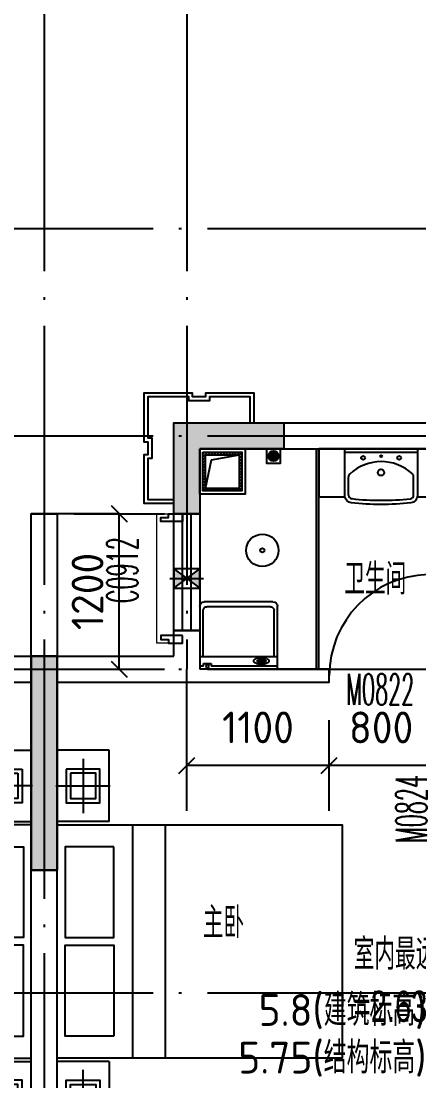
# Model space of a CAD drawing. Header units: millimetres. Extents: x -133666 to 228300, y -346623 to 180165.
# Drawn here: x -55733 to -52664, y -111564 to -103391 of the extents above; entities that cross this region are included whole.
import ezdxf
from ezdxf.enums import TextEntityAlignment as Align

# ---------------------------------------------------------------- set-up
doc = ezdxf.new("R2010")
doc.units = ezdxf.units.MM
doc.header["$LTSCALE"] = 1000
doc.linetypes.add('DOTE', pattern=[2.42, 2, -0.2, 0.02, -0.2])
doc.layers.get('0').update_dxf_attribs({"linetype": 'CONTINUOUS'})
doc.layers.add('0看线', color=9, linetype='CONTINUOUS', lineweight=0)
doc.layers.add('a-立面铝板造型', color=39, linetype='CONTINUOUS', lineweight=0)
for name, color, linetype in [('0石材', 30, 'CONTINUOUS'), ('0门窗套', 47, 'CONTINUOUS'), ('AXIS_轴线_A', 1, 'DOTE'), ('COLU_柱墙_A', 2, 'CONTINUOUS'), ('DIM_标注_A', 3, 'CONTINUOUS'), ('DIM_标高_A', 3, 'CONTINUOUS'), ('EQU_厨卫设备_A', 6, 'CONTINUOUS'), ('EQU_活动家具_A', 237, 'CONTINUOUS'), ('HATCH_通用填充_A', 251, 'CONTINUOUS'), ('HOLE_厨卫空调洞口_A', 192, 'CONTINUOUS'), ('LINE_投影线_A', 7, 'CONTINUOUS'), ('LINE_细线_A', 9, 'CONTINUOUS'), ('LVTRY', 6, 'CONTINUOUS'), ('M门窗标号', 1, 'CONTINUOUS'), ('TEXT_房间名称_A', 6, 'CONTINUOUS'), ('WALL_填充墙_A', 2, 'CONTINUOUS'), ('WIN_门窗_A', 4, 'CONTINUOUS'), ('洁具，厨具', 6, 'CONTINUOUS')]:
    doc.layers.add(name, color=color, linetype=linetype)
doc.styles.add('_TCH_DIM', font='SIMPLEX.shx', dxfattribs={"width": 0.7, "bigfont": 'GBCBIG.shx'})
doc.styles.add('_中哲汉字字母', font='ZZ中哲字母', dxfattribs={"width": 0.7, "bigfont": 'ZZ中哲汉字'})
doc.styles.add('CADReader_TextStyle', font='tssdeng.shx', dxfattribs={"height": 0.2, "bigfont": 'gbcbig.shx'})

# ---------------------------------------------------------------- blocks, each defined once
blk = doc.blocks.new('mct-tl')
at = {"layer": '0门窗套'}
blk.add_lwpolyline([(60, 0), (60, -166.7), (30, -166.7), (30, -106.7), (0, -106.7), (0, 0), (60, 0)], dxfattribs=at)
blk = doc.blocks.new('hgjjujsg')
at = {"layer": '0看线'}
blk.add_lwpolyline([(15463.3, -2030), (15660, -2030), (15660, -1030), (15463.3, -1030)], dxfattribs=at)
at = {"layer": '0石材'}
for points in [[(14910, -330), (14910, -100), (15285, -100), (15285, -130), (15385, -130), (15385, -100), (15760, -100), (15760, -475), (15730, -475), (15730, -575), (15760, -575), (15760, -950), (15530, -950)], [(14940, -330), (14940, -130), (15255, -130), (15255, -160), (15415, -160), (15415, -130), (15730, -130), (15730, -445), (15700, -445), (15700, -605), (15730, -605), (15730, -920), (15530, -920)]]:
    blk.add_lwpolyline(points, dxfattribs=at)
at = {"layer": '0门窗套', "extrusion": (0, 0, -1), "zscale": -1, "rotation": 270}
blk.add_blockref('mct-tl', (-15463.3, -1030), dxfattribs=at)
at = {"layer": '0门窗套', "rotation": 90}
blk.add_blockref('mct-tl', (15463.3, -2030), dxfattribs=at)
blk = doc.blocks.new('A$C43C32891')
at = {"layer": 'EQU_活动家具_A'}
for p, q in [((410, 2950), (10, 2950)), ((410, 2400), (410, 2950)), ((210, 2885), (210, 2465)), ((0, 2675), (420, 2675)), ((410, 2400), (10, 2400)), ((592.3, 2375), (592.3, 575)), ((844.1, 2375), (844.1, 575)), ((3019.3, 1015), (3019.3, 1935)), ((3019.3, 1015), (3019.3, 1935)), ((3049.3, 1935), (3019.3, 1935)), ((3049.3, 1015), (3049.3, 1935)), ((3049.3, 1856.2), (3068.2, 1856.2)), ((3068.2, 1093.8), (3068.2, 1856.2)), ((3068.2, 1856.2), (3110, 1804.4)), ((3110, 1804.4), (3110, 1145.6)), ((3068.2, 1093.8), (3110, 1145.6)), ((3049.3, 1093.8), (3068.2, 1093.8)), ((3049.3, 1015), (3019.3, 1015)), ((410, 550), (10, 550)), ((410, 550), (410, 0)), ((210, 65), (210, 485)), ((0, 275), (420, 275)), ((410, 0), (10, 0))]:
    blk.add_line(p, q, dxfattribs=at)
for points in [[(80, 2805), (80, 2545), (340, 2545), (340, 2805)], [(10, 575), (10, 2375), (2210, 2375), (2210, 575)], [(447.1, 2204.9), (70.7, 2204.9), (70.7, 1504.6), (447.1, 1504.6)], [(447.1, 745.1), (70.7, 745.1), (70.7, 1445.4), (447.1, 1445.4)], [(80, 145), (80, 405), (340, 405), (340, 145)]]:
    blk.add_lwpolyline(points, close=True, dxfattribs=at)
for points in [[(112.5, 2772.5), (112.5, 2577.5), (307.5, 2577.5), (307.5, 2772.5), (112.5, 2772.5)], [(112.5, 177.5), (112.5, 372.5), (307.5, 372.5), (307.5, 177.5), (112.5, 177.5)]]:
    blk.add_lwpolyline(points, dxfattribs=at)
blk = doc.blocks.new('fhhrthrtjrtjrt')
at = {"layer": 'WALL_填充墙_A', "linetype": 'Continuous'}
for points in [[(-278540.3, 322601), (-277440.3, 322601)], [(-277440.3, 318201), (-277440.3, 322601)], [(-278640.3, 322401), (-277640.3, 322401)], [(-277640.3, 318401), (-277640.3, 322401)]]:
    blk.add_lwpolyline(points, dxfattribs=at)
at = {"layer": 'EQU_活动家具_A', "xscale": -1}
blk.add_blockref('A$C43C32891', (-277630.3, 318926), dxfattribs=at)
blk = doc.blocks.new('h54j54j45j4m')
at = {"layer": 'TEXT_房间名称_A', "style": '_中哲汉字字母', "width": 0.7}
for s, p in [('卫生间', (-292425, 323076.5, 0)), ('主卧', (-293516.3, 320425.6)), ('室内最远点直通室外最大疏散距离:L=L7+1.5*L8+L9', (-292351.8, 320183.1)), ('=2.63m+1.5*4.03m+8.45m=17.13m＜22m', (-292351.8, 319781.1))]:
    blk.add_text(s, height=240, dxfattribs=at).set_placement(p)
blk = doc.blocks.new('554y54y')
at = {"layer": 'M门窗标号', "style": '_TCH_DIM', "width": 0.494118}
for s, p in [('C0912', (-294018.6, 323010.5)), ('M0824', (-291788.1, 321161))]:
    blk.add_text(s, height=238, rotation=90, dxfattribs=at).set_placement(p)
blk.add_text('M0822', height=238, dxfattribs=at).set_placement((-292408.7, 322226.5))
blk = doc.blocks.new('A$C2E3860E6')
at = {"layer": 'HATCH_通用填充_A'}
h = blk.add_hatch(color=256, dxfattribs=at)
h.dxf.hatch_style = 1
h.paths.add_polyline_path([(39600, 200), (40000, 200), (40000, 0), (39400, 0), (39400, 850), (39600, 850)])
h.paths.add_polyline_path([(46600, 200), (46200, 200), (46200, 0), (46800, 0), (46800, 850), (46600, 850)])
h.paths.add_polyline_path([(22400, 200), (22800, 200), (22800, 0), (22200, 0), (22200, 850), (22400, 850)])
h.paths.add_polyline_path([(29400, 200), (29000, 200), (29000, 0), (29600, 0), (29600, 850), (29400, 850)])
h.paths.add_polyline_path([(41950, 15750), (41450, 15750), (41450, 15350), (41950, 15350)])
h.paths.add_polyline_path([(44750, 15750), (44250, 15750), (44250, 15350), (44750, 15350)])
h.paths.add_polyline_path([(38600, 9900), (38600, 10750), (38800, 10750), (38800, 9900)])
h.paths.add_polyline_path([(47600, 9900), (47600, 10750), (47400, 10750), (47400, 9900)])
h.paths.add_polyline_path([(41950, 17300), (41450, 17300), (41450, 16900), (41950, 16900)])
h.paths.add_polyline_path([(44750, 17300), (44250, 17300), (44250, 16900), (44750, 16900)])
h.paths.add_polyline_path([(40800, 13600), (40300, 13600), (40300, 13200), (40800, 13200)])
h.paths.add_polyline_path([(45900, 13600), (45400, 13600), (45400, 13200), (45900, 13200)])
h.paths.add_polyline_path([(35700, 11700), (35700, 11200), (35500, 11200), (35500, 11900), (36350, 11900), (36350, 11700)])
h.paths.add_polyline_path([(34600, 9900), (34600, 8450), (34400, 8450), (34400, 10100), (34600, 10100)])
h.paths.add_polyline_path([(35150, 5900), (34600, 5900), (34600, 6550), (34400, 6550), (34400, 5700), (35150, 5700)])
h.paths.add_polyline_path([(43200, 5900), (43000, 5900), (43000, 5050), (43200, 5050)])
h.paths.add_polyline_path([(43850, 11700), (43850, 11300), (44050, 11300), (44050, 11900), (42150, 11900), (42150, 9900), (44050, 9900), (44050, 10500), (43850, 10500), (43850, 10100), (42350, 10100), (42350, 11700)])
h.paths.add_polyline_path([(50500, 11700), (50500, 11200), (50700, 11200), (50700, 11900), (49850, 11900), (49850, 11700)])
h.paths.add_polyline_path([(51600, 9900), (51600, 8450), (51800, 8450), (51800, 10100), (51600, 10100)])
h.paths.add_polyline_path([(51050, 5900), (51600, 5900), (51600, 6550), (51800, 6550), (51800, 5700), (51050, 5700)])
h.paths.add_polyline_path([(24750, 15750), (24250, 15750), (24250, 15350), (24750, 15350)])
h.paths.add_polyline_path([(27550, 15750), (27050, 15750), (27050, 15350), (27550, 15350)])
h.paths.add_polyline_path([(21400, 9900), (21400, 10750), (21600, 10750), (21600, 9900)])
h.paths.add_polyline_path([(30400, 9900), (30400, 10750), (30200, 10750), (30200, 9900)])
h.paths.add_polyline_path([(24750, 17300), (24250, 17300), (24250, 16900), (24750, 16900)])
h.paths.add_polyline_path([(27550, 17300), (27050, 17300), (27050, 16900), (27550, 16900)])
h.paths.add_polyline_path([(23600, 13600), (23100, 13600), (23100, 13200), (23600, 13200)])
h.paths.add_polyline_path([(28700, 13600), (28200, 13600), (28200, 13200), (28700, 13200)])
h.paths.add_polyline_path([(18500, 11700), (18500, 11200), (18300, 11200), (18300, 11900), (19150, 11900), (19150, 11700)])
h.paths.add_polyline_path([(17400, 9900), (17400, 8450), (17200, 8450), (17200, 10100), (17400, 10100)], flags=17)
h.paths.add_polyline_path([(17950, 5900), (17400, 5900), (17400, 6550), (17200, 6550), (17200, 5700), (17950, 5700)])
h.paths.add_polyline_path([(26000, 5900), (25800, 5900), (25800, 5050), (26000, 5050)])
h.paths.add_polyline_path([(25150, 11700), (25150, 11300), (24950, 11300), (24950, 11900), (26850, 11900), (26850, 9900), (24950, 9900), (24950, 10500), (25150, 10500), (25150, 10100), (26650, 10100), (26650, 11700)])
h.paths.add_polyline_path([(33300, 11700), (33300, 11200), (33500, 11200), (33500, 11900), (32650, 11900), (32650, 11700)])
h.paths.add_polyline_path([(34400, 9900), (34400, 8450), (34600, 8450), (34600, 10100), (34400, 10100)])
h.paths.add_polyline_path([(33850, 5900), (34400, 5900), (34400, 6550), (34600, 6550), (34600, 5700), (33850, 5700)])
h.paths.add_polyline_path([(9850, 15750), (10350, 15750), (10350, 15350), (9850, 15350)])
h.paths.add_polyline_path([(7050, 15750), (7550, 15750), (7550, 15350), (7050, 15350)])
h.paths.add_polyline_path([(13200, 9900), (13200, 10750), (13000, 10750), (13000, 9900)])
h.paths.add_polyline_path([(4200, 9900), (4200, 10750), (4400, 10750), (4400, 9900)])
h.paths.add_polyline_path([(9850, 17300), (10350, 17300), (10350, 16900), (9850, 16900)])
h.paths.add_polyline_path([(7050, 17300), (7550, 17300), (7550, 16900), (7050, 16900)])
h.paths.add_polyline_path([(11000, 13600), (11500, 13600), (11500, 13200), (11000, 13200)])
h.paths.add_polyline_path([(5900, 13600), (6400, 13600), (6400, 13200), (5900, 13200)])
h.paths.add_polyline_path([(16100, 11700), (16100, 11200), (16300, 11200), (16300, 11900), (15450, 11900), (15450, 11700)])
h.paths.add_polyline_path([(5200, 200), (5600, 200), (5600, 0), (5000, 0), (5000, 850), (5200, 850)])
h.paths.add_polyline_path([(17200, 9900), (17200, 8450), (17400, 8450), (17400, 10100), (17200, 10100)])
h.paths.add_polyline_path([(16650, 5900), (17200, 5900), (17200, 6550), (17400, 6550), (17400, 5700), (16650, 5700)])
h.paths.add_polyline_path([(12200, 200), (11800, 200), (11800, 0), (12400, 0), (12400, 850), (12200, 850)])
h.paths.add_polyline_path([(8600, 5900), (8800, 5900), (8800, 5050), (8600, 5050)])
h.paths.add_polyline_path([(9450, 11700), (9450, 11300), (9650, 11300), (9650, 11900), (7750, 11900), (7750, 9900), (9650, 9900), (9650, 10500), (9450, 10500), (9450, 10100), (7950, 10100), (7950, 11700)])
h.paths.add_polyline_path([(1300, 11700), (1300, 11200), (1100, 11200), (1100, 11900), (1950, 11900), (1950, 11700)])
h.paths.add_polyline_path([(200, 9900), (200, 8450), (0, 8450), (0, 10100), (200, 10100)])
h.paths.add_polyline_path([(750, 5900), (200, 5900), (200, 6550), (0, 6550), (0, 5700), (750, 5700)])
edge = h.paths.add_edge_path()
edge.add_line((38750, 5900), (38750, 5700))
edge.add_line((38750, 5700), (39400, 5700))
edge.add_line((39400, 5700), (39400, 5200))
edge.add_line((39400, 5200), (39600, 5200))
edge.add_line((39600, 5200), (39600, 5900))
edge.add_line((39600, 5900), (38750, 5900))
edge.add_line((47450, 5900), (47450, 5700))
edge.add_line((47450, 5700), (46800, 5700))
edge.add_line((46800, 5700), (46800, 5200))
edge.add_line((46800, 5200), (46600, 5200))
edge.add_line((46600, 5200), (46600, 5900))
edge.add_line((46600, 5900), (47450, 5900))
edge.add_line((21550, 5900), (21550, 5700))
edge.add_line((21550, 5700), (22200, 5700))
edge.add_line((22200, 5700), (22200, 5200))
edge.add_line((22200, 5200), (22400, 5200))
edge.add_line((22400, 5200), (22400, 5900))
edge.add_line((22400, 5900), (21550, 5900))
edge.add_line((30250, 5900), (30250, 5700))
edge.add_line((30250, 5700), (29600, 5700))
edge.add_line((29600, 5700), (29600, 5200))
edge.add_line((29600, 5200), (29400, 5200))
edge.add_line((29400, 5200), (29400, 5900))
edge.add_line((29400, 5900), (30250, 5900))
edge.add_line((13050, 5900), (13050, 5700))
edge.add_line((13050, 5700), (12400, 5700))
edge.add_line((12400, 5700), (12400, 5200))
edge.add_line((12400, 5200), (12200, 5200))
edge.add_line((12200, 5200), (12200, 5900))
edge.add_line((12200, 5900), (13050, 5900))
edge.add_line((4350, 5900), (4350, 5700))
edge.add_line((4350, 5700), (5000, 5700))
edge.add_line((5000, 5700), (5000, 5200))
edge.add_line((5000, 5200), (5200, 5200))
edge.add_line((5200, 5200), (5200, 5900))
edge.add_line((5200, 5900), (4350, 5900))
h = blk.add_hatch(color=256, dxfattribs=at)
h.dxf.hatch_style = 1
h.paths.add_polyline_path([(17400, 9900), (17400, 10100), (17200, 10100), (17200, 8450), (17400, 8450)])
h.paths.add_polyline_path([(17400, 6550), (17200, 6550), (17200, 5700), (17400, 5700)])
at = {"layer": 'COLU_柱墙_A'}
for points in [[(18500, 11700), (18500, 11200), (18300, 11200), (18300, 11900), (19150, 11900), (19150, 11700), (18500, 11700)], [(17200, 9900), (17200, 8450), (17400, 8450), (17400, 10100), (17200, 10100), (17200, 9900), (17200, 9900)], [(17400, 9900), (17400, 8450), (17200, 8450), (17200, 10100), (17400, 10100), (17400, 9900), (17400, 9900)]]:
    blk.add_lwpolyline(points, dxfattribs=at)
blk = doc.blocks.new('J54J6K6K')
at = {"layer": 'DIM_标注_A', "linetype": 'Continuous'}
for points in [[(-291440.3, 322501), (-291440.3, 321758.5), (-293640.3, 321758.5), (-293640.3, 322501)], [(-293640.3, 321408.5), (-293640.3, 322108.5)], [(-292540.3, 321408.5), (-292540.3, 322108.5)], [(-293702.2, 321696.6), (-293578.4, 321820.3)], [(-292602.2, 321696.6), (-292478.4, 321820.3)]]:
    blk.add_lwpolyline(points, dxfattribs=at)
at = {"layer": 'DIM_标注_A', "color": 7, "style": 'CADReader_TextStyle'}
for s, p in [('1100', (-293090.3, 322052.5)), ('800', (-292140.3, 322052.5))]:
    blk.add_text(s, height=245, rotation=360.00001, dxfattribs=at).set_placement(p, align=Align.MIDDLE)
at = {"layer": 'DIM_标高_A', "color": 7, "style": 'CADReader_TextStyle'}
for s, p in [('5.8(建筑标高)', (-291790.1, 319995.1)), ('5.75(结构标高)', (-291790.1, 319627.6))]:
    blk.add_text(s, height=245, dxfattribs=at).set_placement(p, align=Align.TOP_RIGHT)
blk = doc.blocks.new('A$C1AB4679B')
at = {"layer": '洁具，厨具'}
for p, q in [((0, 520), (600, 520)), ((0, 520), (0, 34)), ((0, 495.6), (512.5, 495.6)), ((512.5, 475.3), (512.5, 496.2)), ((570.4, 496.2), (570.4, 475.3)), ((570.4, 495.6), (600, 495.6)), ((600, 34), (600, 520)), ((600, 421.5), (0, 421.5)), ((26.2, 421.8), (26.2, 64.6)), ((90.6, 460.1), (90.6, 452.9)), ((102.2, 443.1), (102.2, 454.4)), ((102.2, 454.4), (147.1, 454.4)), ((147.1, 443.1), (102.2, 443.1)), ((147.1, 454.4), (147.1, 443.1)), ((154.4, 460.9), (154.3, 452.9)), ((570.4, 475.3), (512.5, 475.3)), ((573.8, 421.8), (573.8, 64.6)), ((54.1, 37.4), (545.9, 37.4)), ((34.8, 0), (565.2, 0))]:
    blk.add_line(p, q, dxfattribs=at)
at = {"layer": '洁具，厨具', "extrusion": (0, 0, -1)}
for centre, major_axis, start_param, end_param in [((539.9, 496.2), (12.2, 0), 3.141593, 9.424778), ((79.6, 455.7), (13.3, 0), 3.141593, 3.873931), ((79.6, 455.7), (13.3, 0), 2.409254, 3.141593), ((100.7, 437.1), (-41.6, 0), 0.732338, 1.139097), ((100.7, 474.3), (-41.6, 0), -1.139097, -0.732338), ((114.9, 407.1), (75.5, 0), 4.28069, 4.523836), ((114.9, 504.3), (75.5, 0), 1.759349, 2.002495), ((93.4, 460.1), (2.81, 0), 3.141593, 4.155445), ((93.4, 452.9), (2.81, 0), 3.141593, 4.155445), ((93.4, 452.9), (2.81, 0), 2.127741, 3.141593), ((107.1, 438.5), (28.7, 0), 4.155445, 4.45996), ((107.1, 431.4), (28.7, 0), 4.155445, 4.45996), ((107.1, 474.5), (28.7, 0), 1.823226, 2.127741), ((116.3, 403.5), (65.7, 0), 4.45996, 4.605954), ((116.3, 396.4), (-65.7, 0), 1.318367, 1.464361), ((116.3, 509.4), (-65.7, 0), -1.35331, -1.318367), ((124.2, 359.2), (-125.2, 0), 1.382244, 1.570796), ((124.2, 552.2), (-125.2, 0), 4.712389, 4.900942), ((122.5, 347.3), (123.5, 0), 4.605954, 4.712389), ((122.5, 340.1), (123.5, 0), 4.605954, 4.712389), ((122.5, 347.3), (-123.5, 0), 1.570796, 1.677231), ((122.5, 340.1), (-123.5, 0), 1.570796, 1.677231), ((124.2, 359.2), (125.2, 0), -1.570796, -1.382244), ((124.2, 552.2), (125.2, 0), 1.382244, 1.570796), ((128.6, 403.5), (-65.7, 0), 1.677231, 1.823226), ((128.6, 396.4), (65.7, 0), -1.464361, -1.318367), ((137.8, 438.5), (-28.7, 0), 1.823226, 2.127741), ((137.8, 431.4), (-28.7, 0), 1.823226, 2.127741), ((137.8, 474.5), (28.7, 0), 1.013852, 1.240658), ((133.5, 407.1), (-75.5, 0), 1.759349, 2.002495), ((133.5, 504.3), (-75.5, 0), 4.28069, 4.523836), ((151.5, 460.1), (-2.81, 0), 2.127741, 3.141593), ((151.5, 452.9), (-2.81, 0), 2.127741, 3.141593), ((151.5, 452.9), (-2.81, 0), 3.141593, 4.155445), ((151.5, 460.1), (-2.81, 0), 3.141593, 3.4548), ((147.7, 437.1), (41.6, 0), -1.139097, -0.732338), ((147.7, 474.3), (41.6, 0), 0.732338, 1.139097), ((168.8, 455.7), (13.3, 0), -0.732338, 0), ((168.8, 455.7), (-13.3, 0), 3.141593, 3.873931), ((34.8, 34), (-34.8, 0), 4.712389, 6.283185), ((54.1, 64.6), (-27.8, 0), -1.570796, 0), ((545.9, 64.6), (-27.8, 0), 3.141593, 4.712389), ((565.2, 34), (-34.8, 0), 3.141593, 4.712389)]:
    blk.add_ellipse(centre, major_axis=major_axis, ratio=0.978714, start_param=start_param, end_param=end_param, dxfattribs=at)
blk = doc.blocks.new('卫生间排气孔')
at = {"ltscale": 0.1}
for points in [[(-100, -75), (0, 0), (-100, 75)], [(100, -75), (0, 0), (100, 75)]]:
    blk.add_hatch(color=256, dxfattribs=at).paths.add_polyline_path(points)
for p, q in [((130, 0), (-130, 0)), ((100, 75), (-100, -75)), ((100, -75), (-100, 75))]:
    blk.add_line(p, q, dxfattribs=at)
blk.add_lwpolyline([(100, -75), (-100, -75), (-100, 75), (100, 75)], close=True, dxfattribs=at)
blk = doc.blocks.new('烟道')
at = {"layer": 'LVTRY', "ltscale": 5}
h = blk.add_hatch(dxfattribs=at)
h.set_pattern_fill('ANSI31', color=256, scale=10)
h.set_pattern_definition([(45, (0, 0), (-11.22532015, 11.22532015), [])])
h.paths.add_polyline_path([(307693, 358140), (307693, 357840), (307993, 357840), (307993, 358140)])
h.paths.add_polyline_path([(307973, 358120), (307973, 357860), (307713, 357860), (307713, 358120)], flags=16)
at = {"layer": 'LINE_投影线_A'}
blk.add_lwpolyline([(307713, 357860), (307759.5, 358081), (307973, 358120)], dxfattribs=at)
at = {"layer": 'LVTRY', "ltscale": 5}
for points in [[(307668, 358165), (308018, 358165), (308018, 357815), (307668, 357815)], [(307693, 358140), (307993, 358140), (307993, 357840), (307693, 357840)], [(307713, 358120), (307973, 358120), (307973, 357860), (307713, 357860)]]:
    blk.add_lwpolyline(points, close=True, dxfattribs=at)

msp = doc.modelspace()

# ---------------------------------------------------------------- hatches: boundary and pattern name
at = {"layer": 'EQU_厨卫设备_A'}
h = msp.add_hatch(dxfattribs=at)
h.set_pattern_fill('ANSI31', color=256, scale=10, angle=225, style=0)
h.set_pattern_definition([(270, (450690.369, -5497096.845), (-15.875, -9e-15), [])])
edge = h.paths.add_edge_path()
edge.add_arc((-53785.4, -106744.6), 39.3, 180, 540)

# ---------------------------------------------------------------- linework, layer by layer
at = {"layer": 'AXIS_轴线_A', "linetype": 'DOTE'}
for p, q in [((-55555, -100899.6), (-55555, -119189.6)), ((-55555, -100899.6), (-55555, -119189.6)), ((-55555, -100899.6), (-55555, -119189.6)), ((-55555, -100899.6), (-55555, -119189.6)), ((-54455, -100899.6), (-54455, -108389.6)), ((-73655, -104989.6), (-20255, -104989.6)), ((-73655, -106589.6), (-20255, -106589.6)), ((-73655, -108389.6), (-20255, -108389.6)), ((-73655, -110885), (-20255, -110885))]:
    msp.add_line(p, q, dxfattribs=at)
at = {"layer": 'DIM_标注_A', "linetype": 'Continuous'}
for points in [[(-55039.1, -107127.8), (-54915.4, -107251.5)], [(-55655, -108389.6), (-54977.3, -108389.6), (-54977.3, -107189.6), (-55655, -107189.6)], [(-55327.3, -107189.6), (-54627.3, -107189.6)], [(-55039.1, -108327.8), (-54915.4, -108451.5)], [(-55327.3, -108389.6), (-54627.3, -108389.6)]]:
    msp.add_lwpolyline(points, dxfattribs=at)
at = {"layer": 'EQU_厨卫设备_A'}
for p, q in [((-53455, -108389.6), (-53455, -106689.6)), ((-53435, -108389.6), (-53435, -106689.6))]:
    msp.add_line(p, q, dxfattribs=at)
msp.add_lwpolyline([(-53730.4, -106689.6), (-53840.4, -106689.6), (-53840.4, -106799.6), (-53730.4, -106799.6)], close=True, dxfattribs=at)
msp.add_lwpolyline([(-52675.8, -107059.6), (-52475, -107059.6), (-52475, -106689.6), (-53435, -106689.6), (-53435, -107059.6), (-53234.3, -107059.6)], dxfattribs=at)
for centre, radius in [((-53785.4, -106744.6), 39.3), ((-53871.4, -107472.6), 125), ((-53871.4, -107472.6), 16)]:
    msp.add_circle(centre, radius, dxfattribs=at)
at = {"layer": 'WALL_填充墙_A', "linetype": 'Continuous'}
for points in [[(-54355, -106689.6), (-54355, -107189.6), (-54555, -107189.6), (-54555, -106489.6)], [(-54555, -106489.6), (-51355, -106489.6)], [(-54355, -106689.6), (-51455, -106689.6)], [(-55455, -107189.6), (-55455, -108289.6), (-55655, -108289.6), (-55655, -107189.6), (-55455, -107189.6)], [(-54555, -108289.6), (-54555, -108089.6), (-54355, -108089.6), (-54355, -108389.6)], [(-55655, -112689.6), (-55655, -108289.6)], [(-55655, -108289.6), (-54555, -108289.6)], [(-54455, -108489.6), (-53355, -108489.6), (-53355, -108389.6), (-54355, -108389.6)], [(-55455, -112489.6), (-55455, -108489.6)], [(-55455, -108489.6), (-54455, -108489.6)]]:
    msp.add_lwpolyline(points, dxfattribs=at)
at = {"layer": 'WIN_门窗_A', "linetype": 'Continuous'}
for points in [[(-54355, -107189.6), (-54355, -108089.6), (-54555, -108089.6), (-54555, -107189.6), (-54355, -107189.6)], [(-54488.4, -108089.6), (-54488.4, -107189.6)], [(-54421.7, -108089.6), (-54421.7, -107189.6)]]:
    msp.add_lwpolyline(points, dxfattribs=at)
msp.add_arc((-52575, -108439.6), 780, 91.46928, 180, dxfattribs=at)
at = {"layer": '洁具，厨具'}
for p, q in [((-52675, -106718.7), (-53235, -106718.7)), ((-53206.3, -107046.1), (-53206.3, -106904.3)), ((-52704.1, -107046.1), (-52704.1, -106903.9))]:
    msp.add_line(p, q, dxfattribs=at)
msp.add_lwpolyline([(-52724.7, -107105.9, -0.056951), (-53185.4, -107105.9, -0.381268), (-53235, -107050.3), (-53235, -106689.6), (-52675, -106689.6), (-52675, -107050.3, -0.381268)], format="xyb", close=True, dxfattribs=at)
for centre, radius in [((-53094, -106758.7), 15), ((-52955.1, -106746.3), 8), ((-52816.1, -106758.7), 15), ((-52956, -106871.2), 24.9)]:
    msp.add_circle(centre, radius, dxfattribs=at)
for centre, radius, start, end in [((-52955, -107141.7), 353.9, 46.84566, 133.24191), ((-53178.3, -106904.3), 28, 133.24191, 180), ((-52732.1, -106903.9), 28, 0, 46.84566), ((-53178.3, -107046.1), 28, 180, 263.48777), ((-52732.1, -107046.1), 28, 276.50159, 0), ((-52955, -105090), 1996.7, 263.48777, 276.50159)]:
    msp.add_arc(centre, radius, start, end, dxfattribs=at)

# ---------------------------------------------------------------- block references
at = {"xscale": -1}
msp.add_blockref('hgjjujsg', (-39025, -106159.6), dxfattribs=at)
at = {"layer": 'a-立面铝板造型', "rotation": 180}
msp.add_blockref('A$C1AB4679B', (-53755, -107869.6), dxfattribs=at)
at = {"layer": 'DIM_标注_A'}
msp.add_blockref('J54J6K6K', (239185.2, -430890.6), dxfattribs=at)
at = {"layer": 'EQU_活动家具_A'}
msp.add_blockref('A$C43C32891', (-55465, -111964.6), dxfattribs=at)
at = {"layer": 'HATCH_通用填充_A'}
msp.add_blockref('A$C2E3860E6', (-72855, -118389.6), dxfattribs=at)
at = {"layer": 'HOLE_厨卫空调洞口_A', "xscale": -1}
msp.add_blockref('卫生间排气孔', (-54455, -107689.6), dxfattribs=at)
at = {"layer": 'LINE_投影线_A', "extrusion": (0, 0, -1), "xscale": -1, "zscale": -1}
msp.add_blockref('烟道', (362023.1, -464854.6), dxfattribs=at)
at = {"layer": 'LINE_细线_A'}
msp.add_blockref('fhhrthrtjrtjrt', (221985.2, -430890.6), dxfattribs=at)
at = {"layer": 'M门窗标号'}
msp.add_blockref('554y54y', (239185.2, -430890.6), dxfattribs=at)
at = {"layer": 'TEXT_房间名称_A'}
msp.add_blockref('h54j54j45j4m', (239185.2, -430890.6), dxfattribs=at)

# ---------------------------------------------------------------- texts
at = {"layer": 'DIM_标注_A', "color": 7, "style": 'CADReader_TextStyle'}
msp.add_text('1200', height=245, rotation=90, dxfattribs=at).set_placement((-55220.8, -107789.6), align=Align.MIDDLE)

doc.saveas('drawing.dxf')
